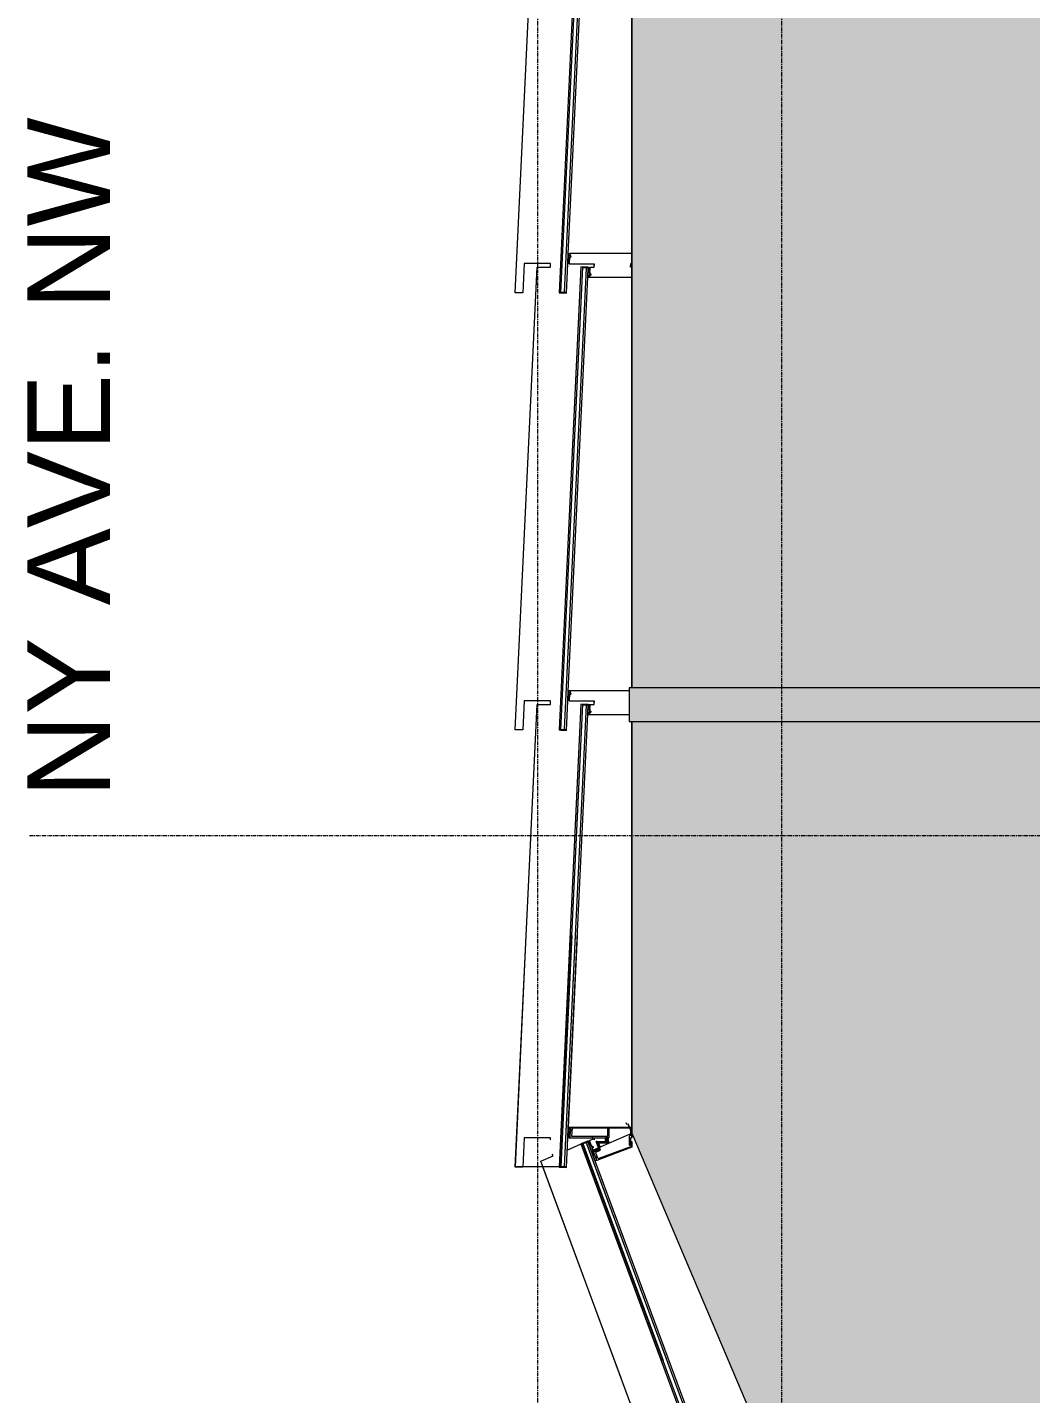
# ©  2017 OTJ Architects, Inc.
# Model space of a CAD drawing. Header units: inches. Extents: x -203 to 2905, y -968 to 768.
# Drawn here: x -203.3 to -65.6, y -289.9 to -102.4 of the extents above; entities that cross this region are included whole.
import ezdxf

# ---------------------------------------------------------------- set-up
doc = ezdxf.new("R2010")
doc.units = ezdxf.units.IN
doc.header["$MEASUREMENT"] = 0
doc.linetypes.add('Grid Line 1_2_', pattern=[0.875, 0.5, -0.125, 0.125, -0.125])
for name, color, linetype, lineweight in [('A-DETL-GENF', 92, 'Continuous', 9), ('A-DETL-THIN', 151, 'Continuous', 9), ('A-Glaz-Exst', 7, 'Continuous', 9), ('A-WALL', 113, 'Continuous', 13), ('A-WALL-PATT', 111, 'Continuous', 13), ('G-ANNO-TEXT', 231, 'Continuous', 9), ('Jenner and Block 8fl_BB_dwg', 8, 'Continuous', 9), ('S-GRID', 1, 'Continuous', 9)]:
    doc.layers.add(name, color=color, linetype=linetype, lineweight=lineweight)
doc.styles.add('Swis721 Lt BT', font='swissl.ttf', dxfattribs={"height": 11.352851})

# ---------------------------------------------------------------- blocks, each defined once
blk = doc.blocks.new('Jenner and Block 8fl_BB_dwg_CW-60-5551870-LEVEL 8 CONSTRUCTION PLAN')
at = {"layer": 'A-Glaz-Exst'}
for p, q in [((12.71, 3.76), (9.71, -59.79)), ((12.2, 3.66), (9.21, -59.64)), ((12.7, 3.64), (11.95, 3.67)), ((3.36, -1.63), (11.5, -1.63)), ((11.38, -1.22), (11.47, -1.22)), ((11.38, -1.27), (11.46, -1.27)), ((11.51, -0.25), (11.47, -1.19)), ((11.69, -0.87), (11.49, -0.86)), ((11.67, -1.6), (11.68, -1.6)), ((11.68, -1.41), (11.69, -1.41)), ((11.68, -1.46), (11.68, -1.46)), ((11.68, -1.51), (11.68, -1.51)), ((11.68, -1.55), (11.68, -1.55)), ((11.69, -1.18), (11.7, -1.18)), ((11.69, -1.23), (11.7, -1.23)), ((11.69, -1.27), (11.69, -1.27)), ((11.69, -1.32), (11.69, -1.32)), ((11.69, -1.37), (11.69, -1.37)), ((11.7, -0.99), (11.71, -0.99)), ((11.7, -1.04), (11.7, -1.04)), ((11.7, -1.09), (11.7, -1.09)), ((11.7, -1.13), (11.7, -1.13)), ((11.71, -0.9), (11.71, -0.9)), ((11.71, -0.95), (11.71, -0.95)), ((8.67, -58.72), (8.75, -58.73)), ((8.67, -58.77), (8.75, -58.78)), ((8.94, -59.13), (8.74, -59.12)), ((8.96, -59.05), (8.97, -59.05)), ((8.96, -59.1), (8.96, -59.1)), ((8.96, -59.63), (9.71, -59.67)), ((8.97, -58.82), (8.98, -58.82)), ((8.97, -58.86), (8.97, -58.86)), ((8.97, -58.91), (8.97, -58.91)), ((8.97, -58.96), (8.97, -58.96)), ((8.96, -59), (8.97, -59)), ((8.98, -58.58), (8.99, -58.58)), ((8.98, -58.63), (8.99, -58.63)), ((8.98, -58.68), (8.98, -58.68)), ((8.98, -58.72), (8.98, -58.72)), ((8.98, -58.77), (8.98, -58.77)), ((8.99, -58.4), (9, -58.4)), ((8.99, -58.44), (8.99, -58.44)), ((8.99, -58.49), (8.99, -58.49)), ((8.99, -58.54), (8.99, -58.54))]:
    blk.add_line(p, q, dxfattribs=at)
at = {"layer": 'A-Glaz-Exst', "flags": 128}
for points in [[(9.95, -59.8), (12.95, 3.75), (12.7, 3.76), (11.95, 3.8), (11.76, -0.26), (11.7, -1.58), (9.02, -58.42), (8.96, -59.75), (9.95, -59.8)], [(14.14, 0), (14.14, -0.26), (17.76, -0.26), (17.95, 3.75), (18.96, 3.75), (15.96, -59.75), (14.14, -59.75), (14.14, -60)], [(11.56, -0.25), (8.14, -0.25), (8.14, 0), (8.14, -0.25)], [(11.44, -1.19), (11.42, -1.18), (11.42, -1.15), (11.35, -1.14), (11.32, -1.19), (11.31, -1.24), (11.32, -1.29), (11.34, -1.34), (11.41, -1.35), (11.41, -1.31), (11.44, -1.31)], [(11.49, -0.87), (11.47, -1.19), (11.41, -1.19), (11.41, -1.16), (11.38, -1.16), (11.33, -1.22), (11.32, -1.24), (11.33, -1.27), (11.37, -1.33), (11.4, -1.34), (11.4, -1.31), (11.47, -1.31), (11.46, -1.34)], [(11.45, -1.62), (11.47, -1.31), (11.45, -1.62), (11.65, -1.62)], [(8.97, -58.38), (8.71, -58.38), (2.96, -58.38), (2.96, -59.75), (2.96, -58.37)], [(2.96, -59.75), (3.14, -59.75), (3.14, -60)], [(8.75, -58.81), (8.71, -59.75), (8.14, -59.75), (8.14, -60)], [(8.72, -58.81), (8.7, -58.81), (8.7, -58.85), (8.62, -58.85), (8.6, -58.8), (8.6, -58.75), (8.61, -58.69), (8.63, -58.65), (8.71, -58.65), (8.71, -58.69), (8.73, -58.69)], [(8.74, -59.13), (8.75, -58.81), (8.69, -58.81), (8.68, -58.84), (8.65, -58.84), (8.61, -58.77), (8.61, -58.75), (8.62, -58.72), (8.66, -58.66), (8.69, -58.66), (8.69, -58.69), (8.76, -58.69), (8.77, -58.38)], [(8.76, -58.69), (8.77, -58.38), (8.76, -58.69), (8.76, -58.66)]]:
    blk.add_lwpolyline(points, dxfattribs=at)
at = {"layer": 'A-Glaz-Exst'}
for centre, radius, start, end in [((11.38, -1.25), 0.0249, 87.3555, 177.3555), ((11.38, -1.25), 0.0249, 177.3555, 267.3555), ((11.44, -1.16), 0.0305, 271.5516, 353.6896), ((11.43, -1.34), 0.0305, 1.0214, 83.1594), ((11.47, -1.25), 0.0249, 267.3555, 357.3555), ((11.47, -1.25), 0.0249, 357.3555, 87.3555), ((11.63, -0.5), 0.258, 238.8655, 297.0089), ((11.62, -0.6), 0.258, 238.8655, 297.0089), ((11.64, -0.31), 0.258, 238.8655, 297.0089), ((11.63, -0.41), 0.258, 238.8655, 297.0089), ((11.65, -0.03), 0.258, 238.8655, 297.0089), ((11.64, -0.12), 0.258, 238.8655, 297.0089), ((11.64, -0.22), 0.258, 238.8655, 297.0089), ((11.68, -1.53), 0.0234, 87.297, 267.297), ((11.67, -1.62), 0.0234, 87.297, 177.7828), ((11.67, -1.62), 0.0234, 87.297, 177.2547), ((11.69, -1.34), 0.0234, 87.297, 267.297), ((11.68, -1.44), 0.0234, 87.297, 267.297), ((11.7, -1.16), 0.0234, 87.297, 267.297), ((11.69, -1.25), 0.0234, 87.297, 267.297), ((11.68, -1.58), 0.0238, 260.3836, 353.7904), ((11.7, -0.97), 0.0234, 87.297, 267.297), ((11.7, -1.06), 0.0234, 87.297, 267.297), ((11.68, -1.48), 0.0234, 267.297, 87.297), ((11.68, -1.58), 0.0234, 15.8834, 87.297), ((11.68, -1.58), 0.0234, 267.297, 1.6464), ((11.71, -0.88), 0.0234, 175.8685, 267.297), ((11.69, -1.3), 0.0234, 267.297, 87.297), ((11.69, -1.39), 0.0234, 267.297, 87.297), ((11.71, -1.02), 0.0234, 267.297, 87.297), ((11.7, -1.11), 0.0234, 267.297, 87.297), ((11.7, -1.2), 0.0234, 267.297, 87.297), ((11.71, -0.92), 0.0234, 267.297, 87.297), ((8.67, -58.75), 0.0249, 87.3502, 177.3502), ((8.67, -58.75), 0.0249, 177.3502, 267.3502), ((8.83, -59.98), 0.34, 67.7305, 110.8758), ((8.83, -60.07), 0.34, 68.4686, 111.6228), ((8.72, -58.84), 0.0305, 1.0161, 83.1541), ((8.83, -59.72), 0.34, 65.4949, 108.6593), ((8.83, -59.81), 0.34, 66.2438, 109.3942), ((8.83, -59.89), 0.34, 67.0021, 110.133), ((8.73, -58.66), 0.0305, 271.5463, 353.6844), ((8.83, -59.55), 0.34, 63.9852, 107.2002), ((8.83, -59.64), 0.34, 64.7421, 107.928), ((8.75, -58.75), 0.0249, 357.3502, 87.3502), ((8.75, -58.75), 0.0249, 267.3502, 357.3502), ((8.97, -58.93), 0.0234, 87.3355, 267.3355), ((8.96, -59.03), 0.0234, 87.3355, 267.3355), ((8.96, -59.12), 0.0234, 87.3355, 193.174), ((8.98, -58.75), 0.0234, 87.3355, 267.3355), ((8.97, -58.84), 0.0234, 87.3355, 267.3355), ((8.99, -58.56), 0.0234, 87.3355, 267.3355), ((8.98, -58.65), 0.0234, 87.3355, 267.3355), ((8.96, -59.07), 0.0234, 267.3355, 87.3355), ((8.99, -58.37), 0.0234, 190.1274, 267.3355), ((8.99, -58.37), 0.0234, 190.6265, 267.3355), ((8.99, -58.47), 0.0234, 87.3355, 267.3355), ((8.97, -58.89), 0.0234, 267.3355, 87.3355), ((8.97, -58.98), 0.0234, 267.3355, 87.3355), ((8.98, -58.7), 0.0234, 267.3355, 87.3355), ((8.98, -58.79), 0.0234, 267.3355, 87.3355), ((9, -58.42), 0.0238, 0.8421, 94.2489), ((9, -58.42), 0.0234, 267.3355, 87.3355), ((8.99, -58.51), 0.0234, 267.3355, 87.3355), ((8.99, -58.61), 0.0234, 267.3355, 87.3355)]:
    blk.add_arc(centre, radius, start, end, dxfattribs=at)
blk = doc.blocks.new('Jenner and Block 8fl_BB_dwg_CW-60-V1-LEVEL 8 CONSTRUCTION PLAN')
at = {"layer": 'A-Glaz-Exst'}
for p, q in [((12.71, 3.76), (9.71, -59.79)), ((12.2, 3.66), (9.21, -59.64)), ((12.7, 3.64), (11.95, 3.67)), ((11.38, -1.22), (11.47, -1.22)), ((11.38, -1.27), (11.46, -1.27)), ((11.51, -0.25), (11.47, -1.19)), ((11.69, -0.87), (11.49, -0.86)), ((11.67, -1.6), (11.68, -1.6)), ((11.68, -1.41), (11.69, -1.41)), ((11.68, -1.46), (11.68, -1.46)), ((11.68, -1.51), (11.68, -1.51)), ((11.68, -1.55), (11.68, -1.55)), ((11.69, -1.18), (11.7, -1.18)), ((11.69, -1.23), (11.7, -1.23)), ((11.69, -1.27), (11.69, -1.27)), ((11.69, -1.32), (11.69, -1.32)), ((11.69, -1.37), (11.69, -1.37)), ((11.7, -0.99), (11.71, -0.99)), ((11.7, -1.04), (11.7, -1.04)), ((11.7, -1.09), (11.7, -1.09)), ((11.7, -1.13), (11.7, -1.13)), ((11.71, -0.9), (11.71, -0.9)), ((11.71, -0.95), (11.71, -0.95)), ((8.67, -58.72), (8.75, -58.73)), ((8.67, -58.77), (8.75, -58.78)), ((8.94, -59.13), (8.74, -59.12)), ((8.96, -59.05), (8.97, -59.05)), ((8.96, -59.1), (8.96, -59.1)), ((8.96, -59.63), (9.71, -59.67)), ((8.97, -58.82), (8.98, -58.82)), ((8.97, -58.86), (8.97, -58.86)), ((8.97, -58.91), (8.97, -58.91)), ((8.97, -58.96), (8.97, -58.96)), ((8.96, -59), (8.97, -59)), ((8.98, -58.58), (8.99, -58.58)), ((8.98, -58.63), (8.99, -58.63)), ((8.98, -58.68), (8.98, -58.68)), ((8.98, -58.72), (8.98, -58.72)), ((8.98, -58.77), (8.98, -58.77)), ((8.99, -58.4), (9, -58.4)), ((8.99, -58.44), (8.99, -58.44)), ((8.99, -58.49), (8.99, -58.49)), ((8.99, -58.54), (8.99, -58.54))]:
    blk.add_line(p, q, dxfattribs=at)
at = {"layer": 'A-Glaz-Exst', "flags": 128}
for points in [[(9.95, -59.8), (12.95, 3.75), (12.7, 3.76), (11.95, 3.8), (11.76, -0.26), (11.7, -1.58), (9.02, -58.42), (8.96, -59.75), (9.95, -59.8)], [(14.14, 0), (14.14, -0.26), (17.76, -0.26), (17.95, 3.75), (18.96, 3.75), (15.96, -59.75), (14.14, -59.75), (14.14, -60)], [(2.96, -0.25), (3.14, -0.25), (3.14, 0)], [(11.56, -0.25), (8.14, -0.25), (8.14, 0), (8.14, -0.25)], [(2.96, -1.63), (2.96, -0.25), (2.96, -1.63), (11.5, -1.63)], [(11.44, -1.19), (11.42, -1.18), (11.42, -1.15), (11.35, -1.14), (11.32, -1.19), (11.31, -1.24), (11.32, -1.29), (11.34, -1.34), (11.41, -1.35), (11.41, -1.31), (11.44, -1.31)], [(11.49, -0.87), (11.47, -1.19), (11.41, -1.19), (11.41, -1.16), (11.38, -1.16), (11.33, -1.22), (11.32, -1.24), (11.33, -1.27), (11.37, -1.33), (11.4, -1.34), (11.4, -1.31), (11.47, -1.31), (11.46, -1.34)], [(11.45, -1.62), (11.47, -1.31), (11.45, -1.62), (11.65, -1.62)], [(8.97, -58.38), (8.71, -58.38), (2.96, -58.38), (2.96, -59.75), (2.96, -58.37)], [(2.96, -59.75), (3.14, -59.75), (3.14, -60)], [(8.75, -58.81), (8.71, -59.75), (8.14, -59.75), (8.14, -60)], [(8.72, -58.81), (8.7, -58.81), (8.7, -58.85), (8.62, -58.85), (8.6, -58.8), (8.6, -58.75), (8.61, -58.69), (8.63, -58.65), (8.71, -58.65), (8.71, -58.69), (8.73, -58.69)], [(8.74, -59.13), (8.75, -58.81), (8.69, -58.81), (8.68, -58.84), (8.65, -58.84), (8.61, -58.77), (8.61, -58.75), (8.62, -58.72), (8.66, -58.66), (8.69, -58.66), (8.69, -58.69), (8.76, -58.69), (8.77, -58.38)], [(8.76, -58.69), (8.77, -58.38), (8.76, -58.69), (8.76, -58.66)]]:
    blk.add_lwpolyline(points, dxfattribs=at)
at = {"layer": 'A-Glaz-Exst'}
for centre, radius, start, end in [((11.38, -1.25), 0.0249, 87.3555, 177.3555), ((11.38, -1.25), 0.0249, 177.3555, 267.3555), ((11.44, -1.16), 0.0305, 271.5516, 353.6896), ((11.43, -1.34), 0.0305, 1.0214, 83.1594), ((11.47, -1.25), 0.0249, 267.3555, 357.3555), ((11.47, -1.25), 0.0249, 357.3555, 87.3555), ((11.63, -0.5), 0.258, 238.8655, 297.0089), ((11.62, -0.6), 0.258, 238.8655, 297.0089), ((11.64, -0.31), 0.258, 238.8655, 297.0089), ((11.63, -0.41), 0.258, 238.8655, 297.0089), ((11.65, -0.03), 0.258, 238.8655, 297.0089), ((11.64, -0.12), 0.258, 238.8655, 297.0089), ((11.64, -0.22), 0.258, 238.8655, 297.0089), ((11.68, -1.53), 0.0234, 87.297, 267.297), ((11.67, -1.62), 0.0234, 87.297, 177.7828), ((11.67, -1.62), 0.0234, 87.297, 177.2547), ((11.69, -1.34), 0.0234, 87.297, 267.297), ((11.68, -1.44), 0.0234, 87.297, 267.297), ((11.7, -1.16), 0.0234, 87.297, 267.297), ((11.69, -1.25), 0.0234, 87.297, 267.297), ((11.68, -1.58), 0.0238, 260.3836, 353.7904), ((11.7, -0.97), 0.0234, 87.297, 267.297), ((11.7, -1.06), 0.0234, 87.297, 267.297), ((11.68, -1.48), 0.0234, 267.297, 87.297), ((11.68, -1.58), 0.0234, 15.8834, 87.297), ((11.68, -1.58), 0.0234, 267.297, 1.6464), ((11.71, -0.88), 0.0234, 175.8685, 267.297), ((11.69, -1.3), 0.0234, 267.297, 87.297), ((11.69, -1.39), 0.0234, 267.297, 87.297), ((11.71, -1.02), 0.0234, 267.297, 87.297), ((11.7, -1.11), 0.0234, 267.297, 87.297), ((11.7, -1.2), 0.0234, 267.297, 87.297), ((11.71, -0.92), 0.0234, 267.297, 87.297), ((8.67, -58.75), 0.0249, 87.3502, 177.3502), ((8.67, -58.75), 0.0249, 177.3502, 267.3502), ((8.83, -59.98), 0.34, 67.7305, 110.8758), ((8.83, -60.07), 0.34, 68.4686, 111.6228), ((8.72, -58.84), 0.0305, 1.0161, 83.1541), ((8.83, -59.72), 0.34, 65.4949, 108.6593), ((8.83, -59.81), 0.34, 66.2438, 109.3942), ((8.83, -59.89), 0.34, 67.0021, 110.133), ((8.73, -58.66), 0.0305, 271.5463, 353.6844), ((8.83, -59.55), 0.34, 63.9852, 107.2002), ((8.83, -59.64), 0.34, 64.7421, 107.928), ((8.75, -58.75), 0.0249, 357.3502, 87.3502), ((8.75, -58.75), 0.0249, 267.3502, 357.3502), ((8.97, -58.93), 0.0234, 87.3355, 267.3355), ((8.96, -59.03), 0.0234, 87.3355, 267.3355), ((8.96, -59.12), 0.0234, 87.3355, 193.174), ((8.98, -58.75), 0.0234, 87.3355, 267.3355), ((8.97, -58.84), 0.0234, 87.3355, 267.3355), ((8.99, -58.56), 0.0234, 87.3355, 267.3355), ((8.98, -58.65), 0.0234, 87.3355, 267.3355), ((8.96, -59.07), 0.0234, 267.3355, 87.3355), ((8.99, -58.37), 0.0234, 190.1274, 267.3355), ((8.99, -58.37), 0.0234, 190.6265, 267.3355), ((8.99, -58.47), 0.0234, 87.3355, 267.3355), ((8.97, -58.89), 0.0234, 267.3355, 87.3355), ((8.97, -58.98), 0.0234, 267.3355, 87.3355), ((8.98, -58.7), 0.0234, 267.3355, 87.3355), ((8.98, -58.79), 0.0234, 267.3355, 87.3355), ((9, -58.42), 0.0238, 0.8421, 94.2489), ((9, -58.42), 0.0234, 267.3355, 87.3355), ((8.99, -58.51), 0.0234, 267.3355, 87.3355), ((8.99, -58.61), 0.0234, 267.3355, 87.3355)]:
    blk.add_arc(centre, radius, start, end, dxfattribs=at)
blk = doc.blocks.new('Jenner and Block 8fl_BB_dwg_CW-60-V4-LEVEL 8 CONSTRUCTION PLAN')
at = {"layer": 'A-Glaz-Exst'}
for p, q in [((12.71, 3.76), (9.71, -59.79)), ((12.2, 3.66), (9.21, -59.64)), ((12.7, 3.64), (11.95, 3.67)), ((11.38, -1.22), (11.47, -1.22)), ((11.38, -1.27), (11.46, -1.27)), ((11.51, -0.25), (11.47, -1.19)), ((11.69, -0.87), (11.49, -0.86)), ((11.67, -1.6), (11.68, -1.6)), ((11.68, -1.41), (11.69, -1.41)), ((11.68, -1.46), (11.68, -1.46)), ((11.68, -1.51), (11.68, -1.51)), ((11.68, -1.55), (11.68, -1.55)), ((11.69, -1.18), (11.7, -1.18)), ((11.69, -1.23), (11.7, -1.23)), ((11.69, -1.27), (11.69, -1.27)), ((11.69, -1.32), (11.69, -1.32)), ((11.69, -1.37), (11.69, -1.37)), ((11.7, -0.99), (11.71, -0.99)), ((11.7, -1.04), (11.7, -1.04)), ((11.7, -1.09), (11.7, -1.09)), ((11.7, -1.13), (11.7, -1.13)), ((11.71, -0.9), (11.71, -0.9)), ((11.71, -0.95), (11.71, -0.95)), ((8.67, -58.72), (8.75, -58.73)), ((8.67, -58.77), (8.75, -58.78)), ((8.94, -59.13), (8.74, -59.12)), ((8.96, -59.05), (8.97, -59.05)), ((8.96, -59.1), (8.96, -59.1)), ((8.96, -59.63), (9.71, -59.67)), ((8.97, -58.82), (8.98, -58.82)), ((8.97, -58.86), (8.97, -58.86)), ((8.97, -58.91), (8.97, -58.91)), ((8.97, -58.96), (8.97, -58.96)), ((8.96, -59), (8.97, -59)), ((8.98, -58.58), (8.99, -58.58)), ((8.98, -58.63), (8.99, -58.63)), ((8.98, -58.68), (8.98, -58.68)), ((8.98, -58.72), (8.98, -58.72)), ((8.98, -58.77), (8.98, -58.77)), ((8.99, -58.4), (9, -58.4)), ((8.99, -58.44), (8.99, -58.44)), ((8.99, -58.49), (8.99, -58.49)), ((8.99, -58.54), (8.99, -58.54))]:
    blk.add_line(p, q, dxfattribs=at)
at = {"layer": 'A-Glaz-Exst', "flags": 128}
for points in [[(9.95, -59.8), (12.95, 3.75), (12.7, 3.76), (11.95, 3.8), (11.76, -0.26), (11.7, -1.58), (9.02, -58.42), (8.96, -59.75), (9.95, -59.8)], [(14.14, 0), (14.14, -0.26), (17.76, -0.26), (17.95, 3.75), (18.96, 3.75), (15.96, -59.75), (14.14, -59.75), (14.14, -60)], [(2.96, -0.25), (3.14, -0.25), (3.14, 0)], [(11.56, -0.25), (8.14, -0.25), (8.14, 0), (8.14, -0.25)], [(2.96, -1.63), (2.96, -0.25), (2.96, -1.63), (11.5, -1.63)], [(11.44, -1.19), (11.42, -1.18), (11.42, -1.15), (11.35, -1.14), (11.32, -1.19), (11.31, -1.24), (11.32, -1.29), (11.34, -1.34), (11.41, -1.35), (11.41, -1.31), (11.44, -1.31)], [(11.49, -0.87), (11.47, -1.19), (11.41, -1.19), (11.41, -1.16), (11.38, -1.16), (11.33, -1.22), (11.32, -1.24), (11.33, -1.27), (11.37, -1.33), (11.4, -1.34), (11.4, -1.31), (11.47, -1.31), (11.46, -1.34)], [(11.45, -1.62), (11.47, -1.31), (11.45, -1.62), (11.65, -1.62)], [(8.97, -58.38), (8.71, -58.38), (3.36, -58.38)], [(8.75, -58.81), (8.71, -59.75), (8.14, -59.75), (8.14, -60)], [(8.72, -58.81), (8.7, -58.81), (8.7, -58.85), (8.62, -58.85), (8.6, -58.8), (8.6, -58.75), (8.61, -58.69), (8.63, -58.65), (8.71, -58.65), (8.71, -58.69), (8.73, -58.69)], [(8.74, -59.13), (8.75, -58.81), (8.69, -58.81), (8.68, -58.84), (8.65, -58.84), (8.61, -58.77), (8.61, -58.75), (8.62, -58.72), (8.66, -58.66), (8.69, -58.66), (8.69, -58.69), (8.76, -58.69), (8.77, -58.38)], [(8.76, -58.69), (8.77, -58.38), (8.76, -58.69), (8.76, -58.66)]]:
    blk.add_lwpolyline(points, dxfattribs=at)
at = {"layer": 'A-Glaz-Exst'}
for centre, radius, start, end in [((11.38, -1.25), 0.0249, 87.3555, 177.3555), ((11.38, -1.25), 0.0249, 177.3555, 267.3555), ((11.44, -1.16), 0.0305, 271.5516, 353.6896), ((11.43, -1.34), 0.0305, 1.0214, 83.1594), ((11.47, -1.25), 0.0249, 267.3555, 357.3555), ((11.47, -1.25), 0.0249, 357.3555, 87.3555), ((11.63, -0.5), 0.258, 238.8655, 297.0089), ((11.62, -0.6), 0.258, 238.8655, 297.0089), ((11.64, -0.31), 0.258, 238.8655, 297.0089), ((11.63, -0.41), 0.258, 238.8655, 297.0089), ((11.65, -0.03), 0.258, 238.8655, 297.0089), ((11.64, -0.12), 0.258, 238.8655, 297.0089), ((11.64, -0.22), 0.258, 238.8655, 297.0089), ((11.68, -1.53), 0.0234, 87.297, 267.297), ((11.67, -1.62), 0.0234, 87.297, 177.7828), ((11.67, -1.62), 0.0234, 87.297, 177.2547), ((11.69, -1.34), 0.0234, 87.297, 267.297), ((11.68, -1.44), 0.0234, 87.297, 267.297), ((11.7, -1.16), 0.0234, 87.297, 267.297), ((11.69, -1.25), 0.0234, 87.297, 267.297), ((11.68, -1.58), 0.0238, 260.3836, 353.7904), ((11.7, -0.97), 0.0234, 87.297, 267.297), ((11.7, -1.06), 0.0234, 87.297, 267.297), ((11.68, -1.48), 0.0234, 267.297, 87.297), ((11.68, -1.58), 0.0234, 15.8834, 87.297), ((11.68, -1.58), 0.0234, 267.297, 1.6464), ((11.71, -0.88), 0.0234, 175.8685, 267.297), ((11.69, -1.3), 0.0234, 267.297, 87.297), ((11.69, -1.39), 0.0234, 267.297, 87.297), ((11.71, -1.02), 0.0234, 267.297, 87.297), ((11.7, -1.11), 0.0234, 267.297, 87.297), ((11.7, -1.2), 0.0234, 267.297, 87.297), ((11.71, -0.92), 0.0234, 267.297, 87.297), ((8.67, -58.75), 0.0249, 87.3502, 177.3502), ((8.67, -58.75), 0.0249, 177.3502, 267.3502), ((8.83, -59.98), 0.34, 67.7305, 110.8758), ((8.83, -60.07), 0.34, 68.4686, 111.6228), ((8.72, -58.84), 0.0305, 1.0161, 83.1541), ((8.83, -59.72), 0.34, 65.4949, 108.6593), ((8.83, -59.81), 0.34, 66.2438, 109.3942), ((8.83, -59.89), 0.34, 67.0021, 110.133), ((8.73, -58.66), 0.0305, 271.5463, 353.6844), ((8.83, -59.55), 0.34, 63.9852, 107.2002), ((8.83, -59.64), 0.34, 64.7421, 107.928), ((8.75, -58.75), 0.0249, 357.3502, 87.3502), ((8.75, -58.75), 0.0249, 267.3502, 357.3502), ((8.97, -58.93), 0.0234, 87.3355, 267.3355), ((8.96, -59.03), 0.0234, 87.3355, 267.3355), ((8.96, -59.12), 0.0234, 87.3355, 193.174), ((8.98, -58.75), 0.0234, 87.3355, 267.3355), ((8.97, -58.84), 0.0234, 87.3355, 267.3355), ((8.99, -58.56), 0.0234, 87.3355, 267.3355), ((8.98, -58.65), 0.0234, 87.3355, 267.3355), ((8.96, -59.07), 0.0234, 267.3355, 87.3355), ((8.99, -58.37), 0.0234, 190.1274, 267.3355), ((8.99, -58.37), 0.0234, 190.6265, 267.3355), ((8.99, -58.47), 0.0234, 87.3355, 267.3355), ((8.97, -58.89), 0.0234, 267.3355, 87.3355), ((8.97, -58.98), 0.0234, 267.3355, 87.3355), ((8.98, -58.7), 0.0234, 267.3355, 87.3355), ((8.98, -58.79), 0.0234, 267.3355, 87.3355), ((9, -58.42), 0.0238, 0.8421, 94.2489), ((9, -58.42), 0.0234, 267.3355, 87.3355), ((8.99, -58.51), 0.0234, 267.3355, 87.3355), ((8.99, -58.61), 0.0234, 267.3355, 87.3355)]:
    blk.add_arc(centre, radius, start, end, dxfattribs=at)
blk = doc.blocks.new('Jenner and Block 8fl_BB_dwg-4751915-LEVEL 8 CONSTRUCTION PLAN')
at = {"layer": 'A-Glaz-Exst'}
for p, q in [((-120.75, -193.32), (-120.75, -31.24)), ((-120.75, -253.81), (-120.75, -197.95)), ((-136.75, -259.04), (-135.25, -227.29)), ((-128.99, -227.3), (-130.5, -259.05)), ((-129.99, -259.08), (-128.48, -227.28)), ((-129.48, -254.35), (-129.49, -254.35)), ((-129.49, -254.39), (-129.49, -254.39)), ((-129.49, -254.44), (-129.49, -254.44)), ((-129.47, -254.11), (-129.48, -254.11)), ((-129.47, -254.16), (-129.48, -254.16)), ((-129.48, -254.21), (-129.48, -254.21)), ((-129.48, -254.25), (-129.48, -254.25)), ((-129.48, -254.3), (-129.48, -254.3)), ((-129.46, -253.92), (-129.47, -253.92)), ((-129.47, -253.97), (-129.47, -253.97)), ((-129.47, -254.02), (-129.47, -254.02)), ((-129.47, -254.07), (-129.47, -254.07)), ((-129.27, -254.48), (-129.47, -254.48)), ((-129.45, -253.69), (-129.46, -253.69)), ((-129.46, -253.74), (-129.46, -253.74)), ((-129.46, -253.78), (-129.46, -253.78)), ((-129.46, -253.83), (-129.46, -253.83)), ((-129.46, -253.88), (-129.46, -253.88)), ((-129.45, -253.64), (-129.45, -253.64)), ((-129.24, -253.98), (-129.24, -253.95)), ((-129.16, -254.02), (-129.24, -254.02)), ((-129.16, -254.07), (-129.24, -254.06)), ((-124.22, -254.98), (-124.28, -255.01)), ((-124.11, -255.01), (-124.18, -254.98)), ((-121.08, -256.07), (-121.08, -254.79)), ((-121.01, -254.73), (-120.95, -254.73)), ((-120.89, -254.67), (-120.89, -253.85)), ((-120.75, -254.45), (-75.35, -361.39)), ((-127.73, -255.94), (-116.72, -285.72)), ((-127.5, -255.86), (-116.49, -285.62)), ((-116.03, -285.42), (-127.02, -255.68)), ((-126.81, -255.6), (-126.34, -256.86)), ((-126.07, -256.88), (-125.18, -256.54)), ((-126.02, -257), (-125.14, -256.66)), ((-120.97, -256.31), (-125.28, -257.92)), ((-124.38, -255.14), (-124.42, -255.18)), ((-124.38, -255.56), (-124.42, -255.52)), ((-124.35, -255.17), (-124.39, -255.21)), ((-124.35, -255.53), (-124.39, -255.5)), ((-124.08, -255.15), (-124.32, -255.15)), ((-124.08, -255.55), (-124.32, -255.55)), ((-124.22, -255.72), (-124.28, -255.69)), ((-124.23, -255.05), (-124.23, -255.08)), ((-124.23, -255.66), (-124.23, -255.62)), ((-124.11, -255.69), (-124.18, -255.72)), ((-124.17, -255.08), (-124.17, -255.05)), ((-124.17, -255.62), (-124.17, -255.66)), ((-124.01, -255.21), (-124.04, -255.17)), ((-124.01, -255.5), (-124.04, -255.53)), ((-123.98, -255.18), (-124.02, -255.14)), ((-123.98, -255.52), (-124.02, -255.56)), ((-120.89, -256.1), (-121.05, -256.1)), ((-120.89, -255.76), (-120.89, -256.19)), ((-125.9, -257.35), (-126.09, -257.43)), ((-126.09, -257.48), (-126.09, -257.48)), ((-126.07, -257.52), (-126.07, -257.52)), ((-126.05, -257.56), (-126.06, -257.56)), ((-126.04, -257.61), (-126.04, -257.61)), ((-126.02, -257.65), (-126.02, -257.65)), ((-126, -257.7), (-126.01, -257.7)), ((-125.99, -257.74), (-125.99, -257.74)), ((-125.97, -257.78), (-125.98, -257.78)), ((-125.96, -257.83), (-125.96, -257.83)), ((-125.94, -257.87), (-125.94, -257.87)), ((-125.92, -257.91), (-125.93, -257.92)), ((-125.91, -257.96), (-125.91, -257.96)), ((-125.89, -258), (-125.89, -258)), ((-125.87, -258.05), (-125.88, -258.05)), ((-125.86, -258.09), (-125.86, -258.09)), ((-125.84, -258.13), (-125.84, -258.14)), ((-115.8, -285.32), (-125.84, -258.15)), ((-125.83, -258.18), (-125.83, -258.18)), ((-125.76, -257.7), (-125.77, -257.67)), ((-125.67, -257.71), (-125.75, -257.74)), ((-125.65, -257.75), (-125.73, -257.78)), ((-125.44, -257.85), (-125.71, -257.14)), ((-122.23, -288.08), (-132.97, -259.04))]:
    blk.add_line(p, q, dxfattribs=at)
at = {"layer": 'A-Glaz-Exst', "flags": 128}
for points in [[(-129.24, -227.29), (-130.75, -259.04), (-136.75, -259.04)], [(-129.55, -255.1), (-129.48, -253.67), (-128.23, -227.29)], [(-129.43, -253.6), (-120.75, -253.6), (-120.75, -255.1)], [(-129.25, -254.1), (-129.3, -255.1), (-128.92, -255.1), (-124.38, -255.1)], [(-129.25, -254.13), (-129.25, -254.1), (-129.18, -254.1), (-129.18, -254.13), (-129.15, -254.13), (-129.11, -254.07), (-129.1, -254.05), (-129.11, -254.02), (-129.15, -253.96), (-129.18, -253.95), (-129.18, -253.98), (-129.24, -253.98), (-129.22, -253.6)], [(-129.22, -254.1), (-129.2, -254.1), (-129.2, -254.14), (-129.12, -254.14), (-129.1, -254.1), (-129.09, -254.05), (-129.09, -254), (-129.11, -253.95), (-129.19, -253.94), (-129.19, -253.98), (-129.21, -253.98)], [(-128.98, -253.73), (-129.03, -254.85), (-124.07, -254.85), (-124.07, -253.73), (-128.98, -253.73)], [(-121.01, -253.73), (-123.94, -253.73), (-123.94, -255.1), (-124.14, -255.1)], [(-130.75, -259.04), (-129.73, -259.09), (-129.55, -255.09)], [(-125.84, -258.21), (-126.81, -255.6), (-127.75, -255.95), (-129.62, -256.75)], [(-125.59, -258.17), (-125.71, -257.84), (-125.72, -257.82), (-125.66, -257.79), (-125.65, -257.82), (-125.62, -257.81), (-125.6, -257.73), (-125.61, -257.71), (-125.62, -257.69), (-125.68, -257.64), (-125.71, -257.65), (-125.7, -257.68), (-125.76, -257.7), (-126.11, -256.76), (-125.34, -256.47), (-125.67, -255.6), (-124.2, -255.6), (-123.94, -255.6), (-123.94, -255.79), (-125.33, -255.79), (-125.11, -256.38), (-125.23, -256.43)], [(-120.95, -255.92), (-120.95, -255.6), (-120.76, -255.6), (-120.76, -256.38), (-125.59, -258.17), (-125.78, -258.25)], [(-125.64, -256.98), (-125.09, -256.78), (-125.54, -255.6), (-125.67, -255.6)], [(-124.28, -255.04), (-124.26, -255.04), (-124.26, -255.1), (-124.38, -255.1), (-124.38, -255.13)], [(-124.28, -255.66), (-124.26, -255.66), (-124.26, -255.6), (-124.38, -255.6), (-124.38, -255.57)], [(-124.02, -255.13), (-124.02, -255.1), (-124.14, -255.1), (-124.14, -255.04), (-124.12, -255.04)], [(-124.02, -255.57), (-124.02, -255.6), (-124.14, -255.6), (-124.14, -255.66), (-124.12, -255.66)], [(-120.76, -255.1), (-120.95, -255.1), (-120.95, -255.6), (-120.95, -255.95)], [(-125.69, -257.81), (-125.67, -257.8), (-125.66, -257.83), (-125.59, -257.81), (-125.59, -257.76), (-125.6, -257.7), (-125.62, -257.66), (-125.66, -257.62), (-125.73, -257.65), (-125.72, -257.68), (-125.74, -257.69)]]:
    blk.add_lwpolyline(points, dxfattribs=at)
blk.add_lwpolyline([(-125.81, -258.22), (-125.81, -258.22)], close=True, dxfattribs=at)
at = {"layer": 'A-Glaz-Exst'}
for centre, radius, start, end in [((-129.42, -255.13), 0.254, 58.2203, 117.5627), ((-129.42, -255.22), 0.254, 58.2203, 117.5627), ((-129.41, -254.94), 0.254, 58.2203, 117.5627), ((-129.42, -255.03), 0.254, 58.2203, 117.5627), ((-129.4, -254.75), 0.254, 58.2203, 117.5627), ((-129.41, -254.84), 0.254, 58.2203, 117.5627), ((-129.49, -254.32), 0.0234, 87.3058, 267.3058), ((-129.49, -254.42), 0.0234, 87.3058, 267.3058), ((-129.47, -254.04), 0.0234, 87.3058, 267.3058), ((-129.48, -254.14), 0.0234, 87.3058, 267.3058), ((-129.48, -254.23), 0.0234, 87.3058, 267.3058), ((-129.46, -253.85), 0.0234, 87.3058, 267.3058), ((-129.47, -253.95), 0.0234, 87.3058, 267.3058), ((-129.48, -254.37), 0.0234, 267.3058, 87.3058), ((-129.49, -254.46), 0.0234, 322.6407, 87.3058), ((-129.46, -253.67), 0.0234, 87.3058, 267.3058), ((-129.46, -253.67), 0.0234, 87.3058, 169.8658), ((-129.46, -253.76), 0.0234, 87.3058, 267.3058), ((-129.48, -254.18), 0.0234, 267.3058, 87.3058), ((-129.48, -254.28), 0.0234, 267.3058, 87.3058), ((-129.47, -254), 0.0234, 267.3058, 87.3058), ((-129.47, -254.09), 0.0234, 267.3058, 87.3058), ((-129.45, -253.71), 0.0234, 267.3058, 87.3058), ((-129.46, -253.81), 0.0234, 267.3058, 87.3058), ((-129.46, -253.9), 0.0234, 267.3058, 87.3058), ((-129.45, -253.62), 0.0234, 267.3058, 50.5671), ((-129.24, -254.04), 0.0249, 87.29, 177.29), ((-129.24, -254.04), 0.0249, 177.29, 267.29), ((-129.22, -254.13), 0.0305, 91.486, 173.6241), ((-129.21, -253.95), 0.0305, 180.9558, 263.0939), ((-129.16, -254.04), 0.0249, 357.29, 87.29), ((-129.16, -254.04), 0.0249, 267.29, 357.29), ((-124.28, -255.03), 0.016, 115.4383, 270), ((-124.2, -255.05), 0.0306, 3.7029, 176.2971), ((-124.2, -255.02), 0.04, 64.5617, 115.4383), ((-124.12, -255.03), 0.016, 270, 64.5617), ((-121.01, -254.79), 0.0625, 90, 180), ((-121.01, -253.85), 0.125, 0, 90), ((-120.95, -254.67), 0.0625, 270, 0), ((-129.43, -255.32), 0.254, 58.2203, 117.3429), ((-126.35, -256.52), 0.34, 271.5092, 314.6634), ((-126.32, -256.6), 0.34, 270.7711, 313.9134), ((-124.35, -255.24), 0.089, 137.709, 230.0132), ((-124.35, -255.46), 0.089, 129.9868, 222.291), ((-124.2, -254.84), 0.517, 246.0212, 264.575), ((-124.2, -255.87), 0.517, 95.425, 113.9788), ((-124.33, -255.24), 0.0695, 156.2999, 212.2806), ((-124.33, -255.47), 0.0695, 147.7194, 203.7001), ((-124.4, -255.13), 0.0197, 314.761, 0), ((-124.2, -254.86), 0.451, 245.6104, 294.3896), ((-124.2, -255.84), 0.451, 65.6104, 114.3896), ((-124.4, -255.57), 0.0197, 0, 45.239), ((-124.34, -255.15), 0.0139, 27.3515, 202.5325), ((-124.36, -255.16), 0.0118, 314.761, 22.5325), ((-124.36, -255.54), 0.0118, 337.4675, 45.239), ((-124.34, -255.55), 0.0139, 157.4675, 332.6485), ((-124.32, -255.14), 0.0118, 207.3515, 270), ((-124.32, -255.56), 0.0118, 90, 152.6485), ((-124.28, -255.68), 0.016, 90, 244.5617), ((-124.2, -254.84), 0.517, 264.575, 293.9788), ((-124.2, -255.87), 0.517, 66.0212, 95.425), ((-124.2, -255.08), 0.0306, 183.7029, 356.2971), ((-124.2, -255.62), 0.0306, 3.7029, 176.2971), ((-124.2, -255.65), 0.0306, 183.7029, 356.2971), ((-124.2, -255.69), 0.04, 244.5617, 295.4383), ((-124.12, -255.68), 0.016, 295.4383, 90), ((-124.08, -255.14), 0.0118, 270, 332.6485), ((-124.08, -255.56), 0.0118, 27.3515, 90), ((-124.06, -255.15), 0.0139, 337.4675, 152.6485), ((-124.06, -255.55), 0.0139, 207.3515, 22.5325), ((-124.03, -255.16), 0.0118, 157.4675, 225.239), ((-124.03, -255.54), 0.0118, 134.761, 202.5325), ((-124, -255.13), 0.0197, 180, 225.239), ((-124, -255.57), 0.0197, 134.761, 180), ((-124.07, -255.24), 0.0695, 327.7194, 23.7001), ((-124.07, -255.47), 0.0695, 336.2999, 32.2806), ((-124.05, -255.24), 0.089, 309.9868, 42.291), ((-124.05, -255.46), 0.089, 317.709, 50.0132), ((-121.05, -256.07), 0.0312, 180, 270), ((-121.01, -256.19), 0.125, 290.3749, 0), ((-120.92, -255.7), 0.0312, 180, 270), ((-120.92, -255.95), 0.0312, 180, 270), ((-120.92, -255.76), 0.0312, 0, 90), ((-120.92, -256.01), 0.0312, 0, 90), ((-126.28, -256.68), 0.34, 270.0427, 313.1677), ((-126.25, -256.76), 0.34, 269.2844, 312.426), ((-126.22, -256.84), 0.34, 268.5355, 311.6882), ((-126.18, -256.92), 0.34, 267.7827, 310.9541), ((-126.15, -257), 0.34, 267.0258, 310.2235), ((-126.08, -257.5), 0.0234, 110.3921, 290.3921), ((-126.09, -257.45), 0.0234, 290.3921, 73.6534), ((-126.06, -257.54), 0.0234, 290.3921, 110.3921), ((-126.05, -257.59), 0.0234, 110.3921, 290.3921), ((-126.03, -257.63), 0.0234, 290.3921, 110.3921), ((-126.02, -257.67), 0.0234, 110.3921, 290.3921), ((-125.98, -257.76), 0.0234, 110.3921, 290.3921), ((-126, -257.72), 0.0234, 290.3921, 110.3921), ((-125.96, -257.8), 0.0234, 290.3921, 110.3921), ((-125.95, -257.85), 0.0234, 110.3921, 290.3921), ((-125.93, -257.89), 0.0234, 290.3921, 110.3921), ((-125.92, -257.94), 0.0234, 110.3921, 290.3921), ((-125.9, -257.98), 0.0234, 290.3921, 110.3921), ((-125.89, -258.03), 0.0234, 110.3921, 290.3921), ((-125.85, -258.11), 0.0234, 110.3921, 290.3921), ((-125.87, -258.07), 0.0234, 290.3921, 110.3921), ((-125.83, -258.16), 0.0234, 290.3921, 110.3921), ((-125.82, -258.2), 0.0234, 110.3921, 290.3921), ((-125.82, -258.2), 0.0238, 200.8256, 297.2931), ((-125.8, -258.24), 0.0234, 345.727, 110.3921), ((-125.75, -257.66), 0.0305, 204.0422, 286.1802), ((-125.74, -257.76), 0.0249, 110.3763, 200.3763), ((-125.74, -257.76), 0.0249, 200.3763, 290.3763), ((-125.59, -257.1), 0.125, 110.7112, 200.7112), ((-125.68, -257.84), 0.0305, 114.5724, 196.7104), ((-125.66, -257.73), 0.0249, 20.3763, 110.3763), ((-125.66, -257.73), 0.0249, 290.3763, 20.3763), ((-125.33, -257.81), 0.125, 200.7112, 290.3749)]:
    blk.add_arc(centre, radius, start, end, dxfattribs=at)
for name, p, rotation in [('Jenner and Block 8fl_BB_dwg_CW-60-V1-LEVEL 8 CONSTRUCTION PLAN', (-117.8, -135.35), 180), ('Jenner and Block 8fl_BB_dwg_CW-60-5551870-LEVEL 8 CONSTRUCTION PLAN', (-117.8, -195.35), 180), ('Jenner and Block 8fl_BB_dwg_CW-60-V4-LEVEL 8 CONSTRUCTION PLAN', (-117.8, -255.35), 180), ('Jenner and Block 8fl_BB_dwg_CW-60-V1-LEVEL 8 CONSTRUCTION PLAN', (-95.22, -307.04), 203.0044801030167)]:
    blk.add_blockref(name, p, dxfattribs=dict(rotation=rotation))

msp = doc.modelspace()

# ---------------------------------------------------------------- hatches: boundary and pattern name
at = {"layer": 'A-DETL-GENF'}
h = msp.add_hatch(color=9, dxfattribs=at)
h.paths.add_polyline_path([(131.76, -847.99), (290.74, -780.5), (227.71, -632.01), (203.3, -642.37), (194.97, -622.75), (199.23, -620.94), (205.75, -636.3), (297.88, -597.2), (299.68, -601.45), (231.97, -630.2), (295, -778.69), (401.08, -733.65), (338.06, -585.16), (336.5, -585.82), (334.7, -581.57), (419.28, -545.66), (421.09, -549.92), (342.31, -583.36), (405.34, -731.84), (515.31, -685.15), (511.69, -685.15), (511.69, -619.4), (491.89, -619.4), (491.89, -612.4), (492.01, -612.4), (492.01, -532.94), (471.73, -532.94), (471.73, -528.42), (457.91, -534.29), (456.1, -530.03), (470.83, -523.78), (471.73, -525.91), (471.73, -508.94), (495.73, -508.94), (495.73, -510.53), (555.67, -510.53), (555.67, -394.75), (560.67, -394.75), (560.67, -437.31), (560.17, -437.31), (560.17, -441.94), (560.67, -441.94), (560.67, -498.09), (620.88, -498.09), (620.88, -477.65), (625.88, -477.65), (625.88, -500.46), (758.51, -500.46), (758.46, -433.94), (754.23, -433.94), (754.23, -433.44), (758.51, -433.44), (758.51, -376.94), (697.48, -376.94), (697.48, -433.44), (721.73, -433.44), (721.73, -433.94), (693.48, -433.94), (693.48, -433.44), (696.98, -433.43), (696.98, -376.94), (661.48, -376.94), (661.48, -433.44), (660.98, -433.44), (660.98, -376.94), (625.46, -376.94), (625.46, -433.44), (624.19, -433.44), (624.19, -433.94), (625.46, -433.94), (625.46, -441.94), (600.17, -441.94), (600.17, -437.31), (620.83, -437.31), (620.83, -304.37), (601.17, -304.37), (601.17, -299.75), (634.61, -299.75), (634.61, -357.01), (665.48, -357.01), (665.48, -344.95), (665.98, -344.95), (665.98, -357.01), (696.98, -357.01), (696.98, -299.95), (699.23, -299.95), (699.23, -300.45), (697.48, -300.45), (697.48, -357.01), (733.48, -357.01), (733.48, -300.45), (731.73, -300.45), (731.73, -299.95), (757.71, -299.95), (757.71, -300.45), (733.98, -300.45), (733.98, -357.01), (793.96, -357.01), (793.96, -300.45), (790.21, -300.45), (790.21, -299.95), (793.96, -299.95), (793.96, -230.99), (634.98, -230.99), (634.98, -254.99), (560.67, -254.98), (560.67, -299.75), (561.17, -299.75), (561.17, -304.37), (560.67, -304.37), (560.67, -346.75), (555.67, -346.75), (555.67, -249.98), (564.59, -249.98), (564.59, -200.84), (575.84, -200.84), (575.84, -243.74), (630.36, -243.74), (630.36, -224.99), (674.86, -224.99), (674.86, -160.84), (555.74, -160.84), (555.74, 72.48), (430.42, 72.48), (430.42, 109.37), (435.05, 109.37), (435.05, 77.11), (557.42, 77.11), (557.42, 182.43), (528.42, 182.43), (528.42, 187.24), (533.05, 187.24), (533.05, 187.06), (557.42, 187.06), (557.42, 226.43), (533.05, 226.43), (533.05, 226.24), (528.42, 226.24), (528.42, 226.43), (396.05, 226.43), (396.05, 151.06), (436.94, 151.06), (436.94, 146.43), (354.94, 146.43), (354.94, 151.06), (378.94, 151.06), (378.94, 226.43), (229.67, 226.43), (229.67, 187.33), (265.36, 187.33), (265.36, 182.71), (229.67, 182.71), (229.67, 77.11), (354.94, 77.11), (354.94, 109.37), (359.57, 109.37), (359.57, 72.48), (108.25, 72.48), (108.25, 129.02), (112.87, 129.02), (112.87, 77.11), (225.04, 77.11), (225.04, 176.71), (112.87, 176.71), (112.87, 169.02), (108.25, 169.02), (108.25, 181.33), (225.04, 181.33), (225.04, 348.74), (107.25, 348.74), (107.25, 353.37), (229.67, 353.37), (229.67, 231.06), (557.42, 231.06), (557.42, 353.37), (589.73, 353.37), (589.73, 348.74), (562.05, 348.74), (562.05, 231.06), (589.73, 231.06), (589.73, 226.43), (562.05, 226.43), (562.05, 77.11), (590.73, 77.11), (590.73, 72.48), (766.8, 72.48), (766.8, 103.43), (726.05, 103.43), (726.05, 294.15), (766.8, 294.15), (766.8, 350.67), (1166.99, 350.67), (1166.99, 227.06), (1492.42, 227.06), (1492.42, 347.74), (1553.42, 347.74), (1553.42, 351.59), (1718.67, 351.59), (1718.67, 360.59), (1723.3, 360.59), (1723.3, 351.59), (1910.23, 351.59), (1910.23, 580.43), (-120.35, 580.43), (-120.35, 406.96), (48.71, 406.96), (48.71, 428.91), (66.73, 428.91), (66.73, 424.29), (53.33, 424.29), (53.33, 330.65), (48.71, 330.65), (48.71, 402.34), (-120.35, 402.34), (-120.35, 286.96), (48.71, 286.96), (48.71, 290.65), (53.33, 290.65), (53.33, 280.65), (48.71, 280.65), (48.71, 282.34), (-120.35, 282.34), (-120.35, 166.96), (48.71, 166.96), (48.71, 240.65), (53.33, 240.65), (53.33, 160.65), (48.71, 160.65), (48.71, 162.34), (-120.35, 162.34), (-120.35, 0.55), (-80.76, 0.55), (-80.76, -14.04), (48.71, -14.04), (48.71, 120.65), (53.33, 120.65), (53.33, -25.35), (48.71, -25.35), (48.71, -18.66), (-80.76, -18.66), (-80.76, -30.95), (-120.35, -30.95), (-120.35, -193.04), (48.71, -193.04), (48.71, -65.35), (53.33, -65.35), (53.33, -220.93), (67.88, -255.19), (63.62, -257), (48.71, -221.87), (48.71, -197.66), (-120.35, -197.66), (-120.35, -254.17), (-74.95, -361.1), (79.91, -295.37), (79.25, -293.82), (83.5, -292.01), (138.94, -422.62), (134.69, -424.43), (81.71, -299.63), (-73.15, -365.36), (42.29, -637.25), (197.13, -571.52), (169.07, -505.43), (173.33, -503.62), (203.19, -573.97), (182.94, -582.57), (183.6, -584.12), (179.34, -585.93), (178.68, -584.37), (44.1, -641.5), (118.32, -816.32)], flags=0)
h.paths.add_polyline_path([(225.76, -805.76), (216.38, -783.67), (238.47, -774.29), (247.85, -796.38), (227.71, -804.93)], flags=0)
h.paths.add_polyline_path([(446.67, -711.97), (437.29, -689.88), (459.38, -680.5), (468.76, -702.59), (455.33, -708.29)], flags=0)
h.paths.add_polyline_path([(516.31, -684.73), (893.34, -524.65), (963.74, -524.65), (963.74, -523.31), (943.94, -523.31), (943.94, -499.31), (963.74, -499.31), (963.74, -496.94), (968.74, -496.94), (968.74, -456.94), (963.74, -456.94), (963.74, -457.44), (946.48, -457.44), (946.48, -308.86), (799.96, -308.86), (799.96, -363.01), (764.51, -363.01), (764.51, -516.53), (744.73, -516.53), (744.73, -518.83), (942.73, -518.83), (942.73, -523.83), (744.73, -523.83), (744.73, -532.94), (725.26, -532.94), (725.26, -561.42), (744.73, -561.42), (744.73, -585.42), (725.26, -585.42), (725.26, -591.53), (659.62, -619.4), (590.81, -619.4), (590.81, -647.06), (516.73, -647.06), (516.73, -643.56), (587.31, -643.56), (587.31, -619.4), (516.31, -619.4), (516.31, -647.06)], flags=0)
h.paths.add_polyline_path([(658.19, -612.4), (718.26, -586.9), (718.26, -516.53), (499.01, -516.53), (499.01, -612.4), (641.71, -612.4)], flags=0)
h.paths.add_polyline_path([(266.06, -553.39), (246.27, -506.73), (353.03, -461.4), (225.02, -159.89), (118.32, -205.4), (108.68, -182.71), (108.68, -35.66), (108.25, -35.66), (108.25, 5.05), (112.87, 5.05), (112.87, -31.04), (203.26, -31.04), (203.26, 5.05), (260.18, 5.05), (261.13, 4.11), (257.73, 4.11), (257.73, 0.96), (258.26, 0.43), (250.87, 0.43), (250.87, -35.66), (237.05, -35.66), (237.05, -149.24), (363.42, -149.24), (363.42, -0.52), (297.73, -0.52), (297.73, 4.11), (495.73, 4.11), (495.73, -81.52), (491.11, -81.52), (491.11, -0.52), (368.05, -0.52), (368.05, -149.24), (491.11, -149.24), (491.11, -121.52), (495.73, -121.52), (495.73, -271.65), (491.11, -271.65), (491.11, -229.94), (467.11, -229.94), (467.11, -196.21), (491.11, -196.21), (491.11, -153.87), (237.05, -153.87), (237.05, -179.26), (294.82, -315.34), (491.11, -315.34), (491.11, -311.65), (495.73, -311.65), (495.73, -455.18), (418.47, -487.97), (416.67, -483.71), (491.11, -452.12), (491.11, -319.96), (296.78, -319.96), (374, -501.83), (379.85, -499.34), (381.65, -503.6), (372.58, -507.45), (361.98, -482.48), (304.78, -506.77), (315.23, -531.4), (266.31, -553.28)], flags=0)
h.paths.add_polyline_path([(266.31, -548.22), (309.2, -529.03), (293.38, -491.75), (250.13, -510.11), (250.18, -510.21), (271.83, -501.02), (281.21, -523.11), (259.56, -532.3), (266.06, -547.64)], flags=0)
h.paths.add_polyline_path([(3.31, -538.98), (3.31, -538.98), (-6.07, -516.89), (16.02, -507.51), (25.4, -529.6), (5.12, -538.21)], flags=0)
h.paths.add_polyline_path([(27.39, -520.28), (25.5, -516.06), (150.98, -462.8), (150.32, -461.25), (154.57, -459.44), (157.7, -466.8), (153.44, -468.61), (152.78, -467.06), (30.58, -518.93)], flags=0)
h.paths.add_polyline_path([(744.73, -510.53), (758.51, -510.53), (758.51, -505.09), (560.67, -505.09), (560.67, -510.53), (720.73, -510.53), (720.73, -508.94), (744.73, -508.94)], flags=0)
h.paths.add_polyline_path([(302.97, -502.51), (360.17, -478.23), (354.84, -465.66), (297.64, -489.95), (302.68, -501.83)], flags=0)
h.paths.add_polyline_path([(951.48, -452.44), (963.74, -452.44), (963.74, -308.86), (951.48, -308.86), (951.48, -365.18)], flags=0)
h.paths.add_polyline_path([(660.98, -433.94), (656.69, -433.94), (656.69, -433.44), (660.98, -433.44)], flags=0)
h.paths.add_polyline_path([(661.48, -370.94), (758.51, -370.94), (758.51, -363.01), (625.46, -363.01), (625.46, -370.94), (660.98, -370.94)], flags=0)
h.paths.add_polyline_path([(626.43, -357.01), (631.11, -357.01), (631.11, -304.37), (625.46, -304.37), (625.46, -357.01)], flags=0)
h.paths.add_polyline_path([(967.22, -347.36), (968.74, -347.36), (968.74, -342.74), (967.22, -342.74)], flags=0)
h.paths.add_polyline_path([(799.96, -303.86), (963.74, -303.86), (963.74, -267.34), (968.74, -267.34), (968.7, -227.34), (965.73, -227.33), (965.73, -224.72), (769.74, -224.72), (769.74, -224.99), (799.96, -224.99), (799.96, -300.45)], flags=0)
h.paths.add_polyline_path([(700.76, -224.99), (766.24, -224.99), (766.24, -205.94), (679.48, -205.94), (679.48, -224.99)], flags=0)
h.paths.add_polyline_path([(965.73, -222.33), (968.13, -222.33), (968.13, -204.94), (965.44, -204.94), (965.44, -199.94), (988.73, -199.94), (988.73, -161.74), (993.73, -161.74), (993.73, -121.74), (988.73, -121.74), (988.73, -121.34), (980.11, -121.34), (980.11, -122.59), (769.74, -122.59), (769.74, -217.72), (965.73, -217.72)], flags=0)
h.paths.add_polyline_path([(488.71, -201.31), (491.11, -201.31), (491.11, -200.83), (471.73, -200.83), (471.73, -201.31), (484.32, -201.31)], flags=0)
h.paths.add_polyline_path([(679.48, -201.31), (766.24, -201.31), (766.24, -119.34), (679.48, -119.34), (679.48, -191.89)], flags=0)
h.paths.add_polyline_path([(232.42, -168.37), (232.42, -156.73), (228.24, -158.51), (228.99, -160.28)], flags=0)
h.paths.add_polyline_path([(650.53, -146.84), (668.23, -146.84), (668.23, -111.34), (771.73, -111.34), (771.73, -24.34), (569.74, -24.34), (569.74, -146.84), (584.66, -146.84)], flags=0)
h.paths.add_polyline_path([(969.64, -111.34), (979.73, -111.34), (979.73, -24.34), (776.36, -24.34), (776.36, -111.34), (968.74, -111.34)], flags=0)
h.paths.add_polyline_path([(207.88, -31.04), (232.42, -31.04), (232.38, -29.34), (220.73, -29.34), (220.73, -1.34), (246.25, -1.34), (246.25, 0.43), (207.88, 0.43), (207.88, -29.34)], flags=0)
h.paths.add_polyline_path([(237.05, -31.04), (246.25, -31.04), (246.25, -29.34), (237.05, -29.34)], flags=0)
h.paths.add_polyline_path([(-117.75, -27.45), (-84.26, -27.45), (-84.26, -27.34), (-117.75, -27.34), (-117.75, -2.95), (-120.35, -2.95), (-120.35, -27.45)], flags=0)
h.paths.add_polyline_path([(928.61, -16.34), (950.73, -16.34), (950.73, 0.66), (908.73, 0.66), (908.73, -16.34)], flags=0)
h.paths.add_polyline_path([(638.73, -16.34), (638.73, 0.66), (596.73, 0.66), (596.73, -16.34)], flags=0)
h.paths.add_polyline_path([(742.73, -16.34), (742.73, 0.66), (700.73, 0.66), (700.73, -16.34), (739.48, -16.34)], flags=0)
h.paths.add_polyline_path([(804.73, -16.34), (846.73, -16.34), (846.73, 0.66), (804.73, 0.66), (804.73, -13.82)], flags=0)
h.paths.add_polyline_path([(1413.05, 74.23), (1473.05, 74.23), (1473.05, 222.43), (1334.05, 222.4), (1334.05, 99.48), (1413.05, 99.48), (1413.05, 75.11)], flags=0)
h.paths.add_polyline_path([(1167.42, 75.11), (1227.42, 75.11), (1227.42, 99.48), (1329.42, 99.48), (1329.42, 222.43), (1167.42, 222.43), (1167.42, 77.87)], flags=0)
h.paths.add_polyline_path([(662.07, 103.43), (648.8, 103.43), (648.8, 294.15), (667.05, 294.15), (667.05, 103.43), (662.42, 103.43)], flags=0)
h.paths.add_polyline_path([(766.04, 108.06), (766.8, 108.06), (766.8, 289.52), (730.67, 289.52), (730.67, 108.06), (739.48, 108.06)], flags=0)
h.paths.add_polyline_path([(662.42, 108.06), (662.42, 289.52), (653.42, 289.52), (653.42, 108.06), (662.07, 108.06)], flags=0)
h.paths.add_polyline_path([(383.57, 151.06), (391.42, 151.06), (391.42, 226.43), (383.57, 226.43), (383.57, 201.83)], flags=0)
h.paths.add_polyline_path([(1723.3, 400.59), (1718.67, 400.59), (1718.67, 419.29), (1716.73, 419.29), (1716.73, 423.91), (1718.67, 423.91), (1718.67, 580.15), (1723.3, 580.15), (1723.3, 419.29)], flags=0)
h.paths.add_polyline_path([(1612.42, 409.29), (1609.73, 409.29), (1609.73, 413.91), (1612.42, 413.91), (1612.42, 580.15), (1617.05, 580.15), (1617.05, 413.91), (1663.42, 413.91), (1663.42, 423.91), (1676.73, 423.91), (1676.73, 419.29), (1668.05, 419.29), (1668.05, 409.29), (1617.05, 409.29)], flags=0)
h.paths.add_polyline_path([(1513.57, 409.29), (1422.73, 409.29), (1422.73, 413.91), (1492.42, 413.91), (1492.42, 580.15), (1497.05, 580.15), (1497.05, 413.91), (1569.73, 413.91), (1569.73, 409.29), (1553.42, 409.29)], flags=0)
h.paths.add_polyline_path([(1372.42, 409.29), (1301.73, 409.29), (1301.73, 413.91), (1372.42, 413.91), (1372.42, 580.15), (1377.05, 580.15), (1377.05, 413.91), (1382.73, 413.91), (1382.73, 409.29), (1377.05, 409.29)], flags=0)
h.paths.add_polyline_path([(1257.05, 409.29), (1249.73, 409.29), (1249.73, 413.91), (1252.42, 413.91), (1252.42, 548.65), (1257.05, 548.65), (1257.05, 413.91), (1261.73, 413.91), (1261.73, 409.29)], flags=0)
h.paths.add_polyline_path([(1058.52, 409.29), (1006.11, 409.29), (1006.11, 413.91), (1132.42, 413.91), (1132.42, 580.15), (1137.05, 580.15), (1137.05, 413.91), (1209.73, 413.91), (1209.73, 409.29), (1132.42, 409.29)], flags=0)
h.paths.add_polyline_path([(894.3, 409.29), (826.11, 409.29), (826.11, 413.91), (830.8, 413.91), (830.8, 580.15), (835.42, 580.15), (835.42, 413.91), (909.11, 413.91), (909.11, 409.29)], flags=0)
h.paths.add_polyline_path([(966.11, 409.29), (949.11, 409.29), (949.11, 413.91), (956.8, 413.91), (956.8, 548.65), (961.42, 548.65), (961.42, 413.91), (966.11, 413.91), (966.11, 410.15)], flags=0)
h.paths.add_polyline_path([(562.05, 409.29), (521.73, 409.29), (521.73, 413.91), (652.42, 413.91), (652.42, 580.15), (657.05, 580.15), (657.05, 413.91), (786.11, 413.91), (786.11, 409.29), (562.42, 409.29)], flags=0)
h.paths.add_polyline_path([(481.73, 409.29), (465.73, 409.29), (465.73, 413.91), (472.42, 413.91), (472.42, 580.15), (477.05, 580.15), (477.05, 413.91), (481.73, 413.91)], flags=0)
h.paths.add_polyline_path([(352.42, 409.29), (279.73, 409.29), (279.73, 413.91), (352.42, 413.91), (352.42, 580.15), (357.05, 580.15), (357.05, 413.91), (425.73, 413.91), (425.73, 409.29), (357.05, 409.29)], flags=0)
h.paths.add_polyline_path([(237.05, 409.29), (225.73, 409.29), (225.73, 413.91), (232.42, 413.91), (232.42, 550.9), (237.05, 550.9), (237.05, 413.91), (239.73, 413.91), (239.73, 409.29)], flags=0)
h.paths.add_polyline_path([(185.73, 409.29), (112.42, 409.29), (112.42, 424.29), (106.73, 424.29), (106.73, 428.91), (112.42, 428.91), (112.42, 580.15), (117.05, 580.15), (117.05, 413.91), (185.73, 413.91)], flags=0)
h.paths.add_polyline_path([(222.73, 491.58), (222.73, 577.15), (246.73, 577.15), (246.73, 553.15), (222.73, 553.15)], flags=0)
h.paths.add_polyline_path([(1557.17, 553.15), (1542.73, 553.15), (1542.73, 577.15), (1566.73, 577.15), (1566.73, 553.15)], flags=0)
h.paths.add_polyline_path([(1242.73, 553.15), (1242.73, 577.15), (1266.73, 577.15), (1266.73, 553.15), (1249.73, 553.15)], flags=0)
h.paths.add_polyline_path([(942.73, 553.15), (942.73, 577.15), (966.73, 577.15), (966.73, 553.15), (956.8, 553.15)], flags=0)
h.paths.add_polyline_path([(596.73, 553.15), (596.73, 577.15), (620.73, 577.15), (620.73, 553.15)], flags=0)
h.paths.add_polyline_path([(-39.27, 553.15), (-39.27, 577.15), (-15.27, 577.15), (-15.27, 553.15)], flags=0)
at = {"layer": 'A-WALL-PATT', "lineweight": 9}
msp.add_hatch(color=7, dxfattribs=at).paths.add_polyline_path([(48.71, -197.66), (48.71, -193.04), (-120.75, -193.04), (-120.75, -197.66), (-34.62, -197.66)], flags=0)

# ---------------------------------------------------------------- linework, layer by layer
at = {"layer": 'A-DETL-THIN'}
for p, q in [((-120.35, -30.95), (-120.35, -193.04)), ((-120.35, -197.66), (-120.35, -254.17)), ((-120.35, -254.17), (-74.95, -361.1))]:
    msp.add_line(p, q, dxfattribs=at)
at = {"layer": 'A-WALL', "color": 8, "lineweight": 20}
for p, q in [((48.71, -193.04), (-120.75, -193.04)), ((-120.75, -193.04), (-120.75, -197.66)), ((-120.75, -197.66), (48.71, -197.66))]:
    msp.add_line(p, q, dxfattribs=at)
at = {"layer": 'S-GRID', "linetype": 'Grid Line 1_2_'}
for p, q in [((-133.27, -968.26), (-133.27, 744.46)), ((-99.77, -968.26), (-99.77, 744.46)), ((-203.03, -213.31), (2046, -213.31))]:
    msp.add_line(p, q, dxfattribs=at)

# ---------------------------------------------------------------- block references
at = {"layer": 'Jenner and Block 8fl_BB_dwg', "color": 7}
msp.add_blockref('Jenner and Block 8fl_BB_dwg-4751915-LEVEL 8 CONSTRUCTION PLAN', (0.4, 0.29), dxfattribs=at)

# ---------------------------------------------------------------- texts
at = {"layer": 'G-ANNO-TEXT', "color": 7, "insert": (-203.31, -161.43), "char_height": 11.353, "width": 102.816, "attachment_point": 2, "rotation": 90, "line_spacing_factor": 1.00667, "style": 'Swis721 Lt BT'}
msp.add_mtext('NY AVE. NW', dxfattribs=at)

doc.saveas('drawing.dxf')
